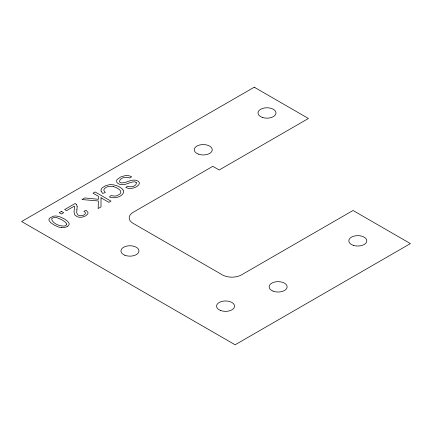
<?xml version="1.0" encoding="UTF-8"?>
<svg xmlns="http://www.w3.org/2000/svg" width="432" height="432" viewBox="0 0 432 432"><rect width="100%" height="100%" fill="white"/><g stroke="black" fill="none" stroke-linecap="round" stroke-linejoin="round"><path stroke-width="0.65" d="M76.928 209.245L76.723 212.868L77.841 214.823A3.969 2.295 0 0 0 78.23 215.082L78.678 215.309A3.613 2.084 0 0 0 80.611 215.725L81.011 215.725A3.893 2.246 0 0 0 82.928 215.417L83.797 215.039A6.226 3.596 0 0 0 84.294 214.736L84.926 214.202A3.926 2.263 0 0 0 85.379 213.16A3.839 2.219 0 0 0 85.088 212.323L83.889 211.313L86.098 210.276L87.853 212.236A5.729 3.31 0 0 1 87.961 213.138A6.097 3.521 0 0 1 87.653 214.034L86.071 215.573A11.513 6.647 0 0 1 85.25 216.059L82.561 217.048A6.021 3.478 0 0 1 80.654 217.258L79.402 217.204A5.724 3.305 0 0 1 77.166 216.686L74.633 214.812L74.045 211.853A47.871 27.637 0 0 1 74.088 211.216L74.515 207.241A8.883 5.13 0 0 0 74.293 206.156L66.506 210.649L64.633 209.569L75.125 203.515A4.914 2.835 0 0 1 76.248 204.428M67.554 226.265L68.369 225.607A5.702 3.294 0 0 0 69.098 224.321A6.815 3.937 0 0 0 69.012 223.247L67.678 221.287L64.886 219.251A36.126 20.855 0 0 0 63.655 218.538L59.972 216.853L56.635 216.07A6.545 3.78 0 0 0 55.463 216.005L55.107 216.011A5.789 3.343 0 0 0 53.071 216.292L49.583 218.214A5.562 3.213 0 0 0 48.989 219.364A6.977 4.028 0 0 0 49.124 220.595L50.598 222.566L53.519 224.624A36.958 21.335 0 0 0 55.274 225.601L57.964 226.784A11.362 6.561 0 0 0 61.301 227.594M113.422 186.629L112.379 186.413A6.048 3.494 0 0 0 109.328 186.381A7.387 4.266 0 0 0 106.067 187.407A8.197 4.736 0 0 0 105.473 187.774L104.782 188.32A6.091 3.515 0 0 0 103.912 189.826A5.87 3.391 0 0 0 103.961 190.647L105.278 192.526L102.649 193.433L101.137 191.128M136.048 182.369L135.135 181.926A2.446 1.409 0 0 0 134.357 181.78C129.875 181.953 125.912 185.215 121.3 184.626A5.287 3.051 0 0 1 119.756 184.307L119.048 184.043A6.453 3.726 0 0 1 118.087 183.519A5.94 3.429 0 0 1 117.342 182.893L116.834 182.169A6.248 3.607 0 0 1 116.586 181.1L116.77 180.263A8.273 4.774 0 0 1 117.266 179.415L120.577 177.001L125.307 175.597A7.036 4.061 0 0 1 127.391 175.57L128.434 175.694A7.414 4.282 0 0 1 129.892 176.035L131.641 176.769L129.832 178.016C126.598 176.251 119.308 177.541 119.54 181.829A3.132 1.809 0 0 0 120.064 182.331L120.836 182.714A2.792 1.609 0 0 0 121.732 182.914C126.49 183.028 130.669 179.318 135.524 180.203A5.071 2.927 0 0 1 136.831 180.56L137.992 181.148A5.551 3.208 0 0 1 138.872 181.953L139.261 182.66A5.449 3.148 0 0 1 139.379 183.416L138.656 184.993L136.879 186.489A14.024 8.095 0 0 1 135.599 187.196L133.288 188.06L130.448 188.487A5.881 3.391 0 0 1 129.065 188.422A6.599 3.812 0 0 1 127.327 188.06L125.782 187.429L127.645 186.176C130.502 187.736 136.404 186.484 136.512 182.871A2.727 1.571 0 0 0 136.048 182.369M123.077 190.112L123.277 190.517A9.185 5.303 0 0 1 123.287 193.099A11.356 6.556 0 0 1 119.988 196.231L117.472 197.257A8.273 4.774 0 0 1 111.888 197.591L109.404 197.019L110.986 195.545L114.642 196.101A4.828 2.786 0 0 0 115.112 196.074A5.378 3.105 0 0 0 117.099 195.664L120.004 193.909A6.404 3.699 0 0 0 120.733 192.731A6.696 3.866 0 0 0 120.085 190.377A13.408 7.738 0 0 0 117.547 188.33A14.159 8.176 0 0 0 113.443 186.602M77.112 206.669L77.08 206.383A10.346 5.972 0 0 0 76.27 204.422M61.312 227.572A6.064 3.499 0 0 0 64.39 227.524A6.939 4.007 0 0 0 67.516 226.249M77.139 206.669A32.859 18.97 0 0 1 76.901 209.245M123.082 190.112A11.48 6.626 0 0 0 121.986 188.741L120.296 187.439A15.746 9.094 0 0 0 114.626 185.085A11.626 6.712 0 0 0 113.908 184.955L112.865 184.788A8.888 5.135 0 0 0 109.134 184.756L105.203 185.906L102.152 187.893A8.586 4.957 0 0 0 101.126 191.128M101.018 197.802L101.007 206.896L98.156 208.537L98.388 200.983L81.994 199.546L84.769 197.948L98.453 199.319L98.518 196.36L93.015 193.185L95.116 191.97L110.986 201.134L108.886 202.343L101.018 197.802M66.625 224.089L66.604 224.348A3.364 1.944 0 0 1 66.118 225.169L65.864 225.374A4.174 2.414 0 0 1 65.378 225.671L65.2 225.758A3.478 2.009 0 0 1 63.979 226.114C59.513 226.136 52.52 223.609 51.629 218.986A3.397 1.96 0 0 1 52.234 218.29L52.893 217.912A3.445 1.987 0 0 1 54.103 217.561L55.82 217.501A3.834 2.214 0 0 1 56.673 217.615L61.258 219.472A42.541 24.559 0 0 1 62.683 220.288L65.74 222.502L66.625 224.089M254.243 87.205L21.6 221.519L235.121 344.795L410.4 243.599L353.036 210.481L241.493 274.876A13.522 7.808 0 0 1 222.372 274.876L133.142 223.36A13.522 7.808 0 0 1 133.142 212.323L212.814 166.32L219.186 170.003L308.421 118.481L254.243 87.205M61.452 211.405L59.233 212.69L61.452 213.97L63.671 212.69L61.452 211.405M220.509 310.468A9.013 5.206 0 0 0 234.549 306.526A9.013 5.206 0 0 0 221.621 301.477A9.013 5.206 0 0 0 220.509 310.468M124.902 255.269A9.013 5.206 0 0 0 138.947 251.332A9.013 5.206 0 0 0 126.014 246.278A9.013 5.206 0 0 0 124.902 255.269M198.202 154.073A9.013 5.206 0 0 0 212.242 150.136A9.013 5.206 0 0 0 199.314 145.082A9.013 5.206 0 0 0 198.202 154.073M262.483 117.472A9.013 5.206 0 0 0 276.005 112.963A9.013 5.206 0 0 0 262.483 108.459A9.013 5.206 0 0 0 262.483 117.472M273.094 291.146A9.013 5.206 0 0 0 287.134 287.21A9.013 5.206 0 0 0 274.207 282.155A9.013 5.206 0 0 0 273.094 291.146M353.311 245.344A9.013 5.206 0 0 0 366.833 240.84A9.013 5.206 0 0 0 353.311 236.331A9.013 5.206 0 0 0 353.311 245.344"/></g></svg>
